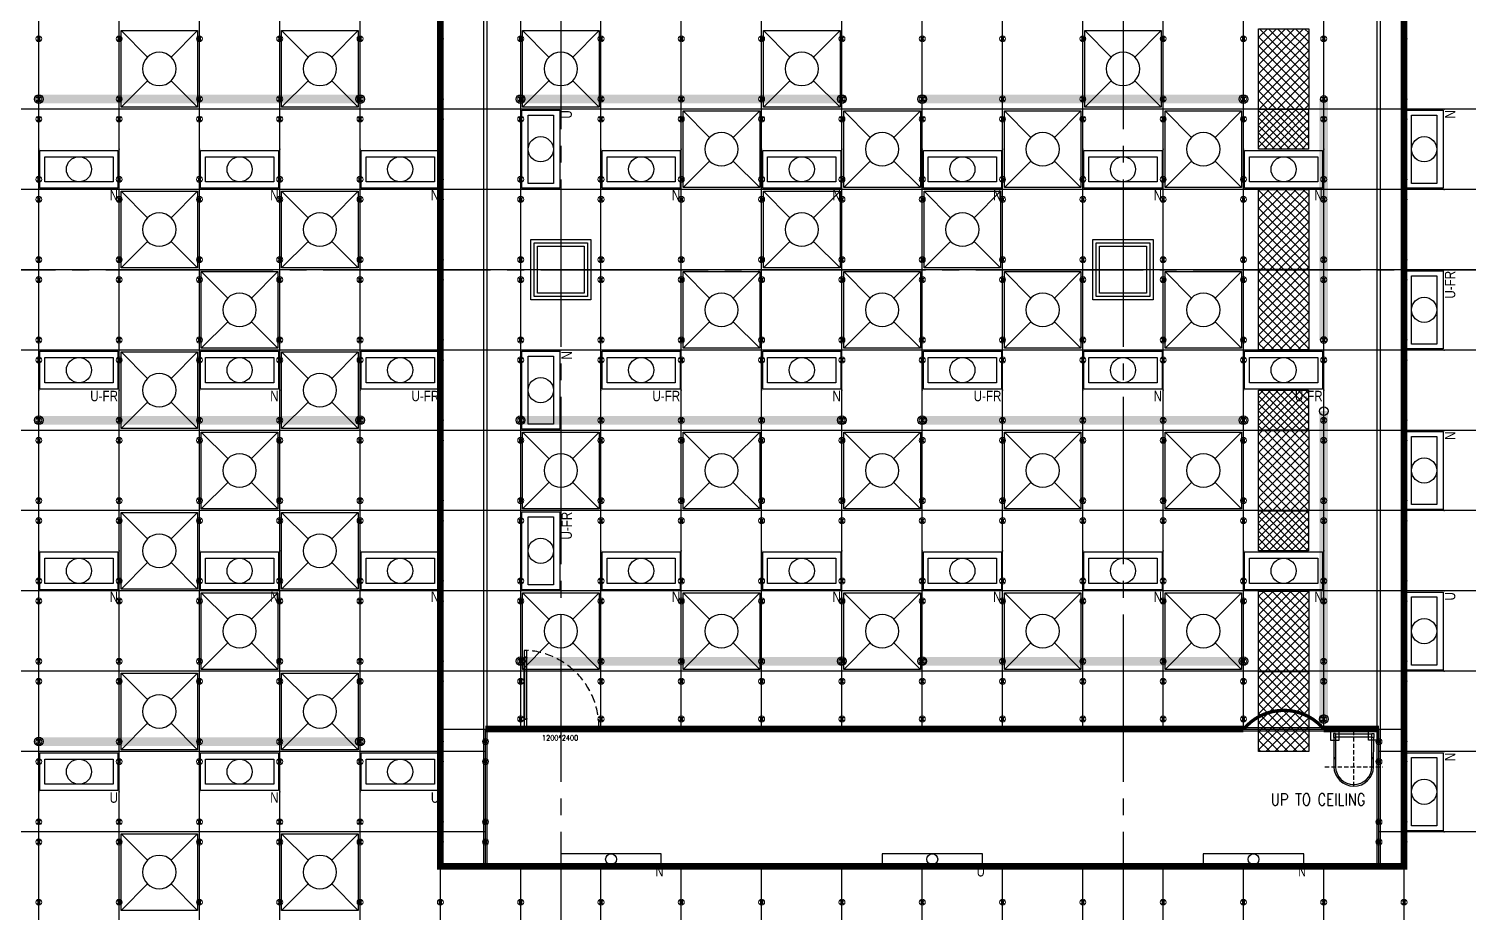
# Model space of a CAD drawing. Extents: x -17313 to 41501, y -1010 to 11880.
# Drawn here: x 4365 to 6516, y 2040 to 3360 of the extents above; entities that cross this region are included whole.
import ezdxf
from ezdxf.enums import TextEntityAlignment as Align

# ---------------------------------------------------------------- set-up
doc = ezdxf.new("R2010")
doc.units = 0
doc.header["$LTSCALE"] = 100
for name, pattern in [('188K-SM-03-F10-ARCH-PA-Y2257103$0$18P6-SM-03-C40-ARCH-PA-Y2211058$0$DASHED', [19.05, 12.7, -6.35]), ('188K-SM-03-F10-ARCH-PA-Y2257103$0$AP5A-SM-03-F20-ARCH-PA-Y2230801+Y2230803$0$ALL-PA-TXT-Y2221201$0$DASHED', [19.05, 12.7, -6.35]), ('188K-SM-07-F15-ARCH-CATW-Y2257103$0$DASHED', [19.05, 12.7, -6.35]), ('X-S-FAB-L10$0$COL-CEN-LIN', [3.25, 2.5, -0.25, 0.25, -0.25])]:
    doc.linetypes.add(name, pattern=pattern)
for name, color, linetype in [('0-xref', 8, 'Continuous'), ('188K-SM-03-F10-ARCH-CEIL-Y2257103$0$K-CEIL-4.2', 8, 'Continuous'), ('188K-SM-03-F10-ARCH-CEIL-Y2257103$0$K-CEIL-4.2-AREA', 8, 'Continuous'), ('188K-SM-03-F10-ARCH-PA-Y2257103$0$K-0-TXT-高度', 53, 'Continuous'), ('188K-SM-03-F10-ARCH-PA-Y2257103$0$K-Door', 53, 'Continuous'), ('188K-SM-03-F10-ARCH-PA-Y2257103$0$K-P-LAD-420', 53, 'Continuous'), ('188K-SM-03-F10-ARCH-PA-Y2257103$0$K-P1S-4.2-單抗', 53, 'Continuous'), ('188K-SM-03-F10-ARCH-PA-Y2257103$0$K-P2D-4.2-雙抗', 53, 'Continuous'), ('188K-SM-06-F10-ELEC-LIGHT-Y2257103$0$E-LIGHT(W)-N', 253, 'Continuous'), ('188K-SM-06-F10-ELEC-LIGHT-Y2257103$0$E-LIGHT(W)-U FR', 253, 'Continuous'), ('188K-SM-06-F10-ELEC-LIGHT-Y2257103$0$E-LIGHT(W)-U XLPE', 253, 'Continuous'), ('188K-SM-06-F10-HVAC-FFU-Y2257103$0$AC-FFU-ULPA', 254, 'Continuous'), ('188K-SM-07-F15-ARCH-CATW-Y2257103$0$K-Divider 上-2.7', 80, 'Continuous'), ('188K-SM-07-F15-ARCH-CATW-Y2257103$0$K-安全母索', 6, 'Continuous'), ('188K-SM-07-F15-ARCH-CATW-Y2257103$0$K-扶手', 160, 'Continuous'), ('188K-SM-07-F15-ARCH-CATW-Y2257103$0$K-貓道板-主走道', 171, 'Continuous'), ('188K-SM-07-F15-ARCH-CATW-Y2257103$0$K-貓道板-主走道VS燈具', 171, 'Continuous'), ('188K-SM-07-F15-ARCH-CATW-Y2257103$0$K-鍊條', 3, 'Continuous'), ('X-S-FAB-L10$0$0-DIM-TXT', 8, 'Continuous'), ('X-S-FAB-L10$0$BLOCK', 8, 'Continuous'), ('X-S-FAB-L10$0$CCL', 8, 'X-S-FAB-L10$0$COL-CEN-LIN'), ('X-S-FAB-L10$0$COL-S', 8, 'Continuous')]:
    doc.layers.add(name, color=color, linetype=linetype)
doc.layers.add('188K-SM-03-F10-ARCH-CEIL-Y2257103$0$K-吊點-標準', color=8, linetype='Continuous', lineweight=9)
doc.layers.add('188K-SM-06-F10-ELEC-LIGHT-Y2257103$0$Defpoints-CAS', color=253, linetype='Continuous', plot=False)
doc.styles.add('188K-SM-03-F10-ARCH-PA-Y2257103$0$18P2-XFDP10$0$AA-TXT', font='simplex.shx', dxfattribs={"width": 0.8, "bigfont": 'chineset.shx'})
doc.styles.add('188K-SM-03-F10-ARCH-PA-Y2257103$0$AP5A-SM-03-F20-ARCH-PA-Y2230801+Y2230803$0$ALL-PA-TXT-Y2221201$0$Standard', font='txt.shx', dxfattribs={"bigfont": 'chineset.shx'})
doc.styles.add('188K-SM-06-F10-ELEC-LIGHT-Y2257103$0$Standard', font='arial.ttf')
doc.styles.add('X-S-FAB-L10$0$CHINA', font='simplex.shx', dxfattribs={"width": 0.75, "bigfont": 'chineset.shx'})
doc.styles.add('X-S-FAB-L10$0$Standard', font='', dxfattribs={"width": 0.8})
doc.styles.add('X-S-FAB-L10$0$TG_NOTE_TEXT', font='simplex.shx', dxfattribs={"width": 0.75, "bigfont": 'chineset.shx'})
doc.styles.get('X-S-FAB-L10$0$Standard').set_extended_font_data('Microsoft JhengHei')
doc.linetypes.add('188K-SM-07-F15-ARCH-CATW-Y2257103$0$FENCELINE1', pattern='A,6.35,-2.54,[133,ltypeshp.shx,S=2.54,R=0,X=-2.54,Y=0],-2.54,25.4', length=36.83)

# ---------------------------------------------------------------- blocks, each defined once
blk = doc.blocks.new('X-S-FAB-L10$0$FAB2-L05')
at = {"layer": 'X-S-FAB-L10$0$CCL'}
for p, q in [((-21000, 11005), (-21000, 0)), ((-20160, 11005), (-20160, 0)), ((-26880, 3720), (1210, 3720))]:
    blk.add_line(p, q, dxfattribs=at)
at = {"layer": 'X-S-FAB-L10$0$COL-S'}
for points in [[(-21035, 3755), (-20965, 3755), (-20965, 3685), (-21035, 3685)], [(-20195, 3755), (-20125, 3755), (-20125, 3685), (-20195, 3685)]]:
    blk.add_lwpolyline(points, close=True, dxfattribs=at)
blk = doc.blocks.new('X-S-FAB-L10')
at = {"layer": 'X-S-FAB-L10$0$COL-S'}
for p, q in [((5125, 3035), (5195, 3035)), ((5125, 2965), (5125, 3035)), ((5195, 3035), (5195, 2965)), ((5965, 3035), (6035, 3035)), ((5965, 2965), (5965, 3035)), ((6035, 3035), (6035, 2965)), ((5195, 2965), (5125, 2965)), ((6035, 2965), (5965, 2965))]:
    blk.add_line(p, q, dxfattribs=at)
at = {"layer": 'X-S-FAB-L10$0$BLOCK'}
blk.add_blockref('X-S-FAB-L10$0$FAB2-L05', (26160, -720), dxfattribs=at)
at = {"style": 'X-S-FAB-L10$0$TG_NOTE_TEXT', "width": 0.5, "flags": 1}
for p in [(7463.3, 9020), (18268.3, 8649), (11197.8, 4800.2), (16485.8, 4800.2), (25420.3, 2635), (13360, 320, 0), (7463.3, -33.3)]:
    blk.add_attdef('WH', text='', height=20, dxfattribs=at).set_placement(p, align=Align.BOTTOM_LEFT)
at = {"width": 0.5}
for style, p in [('X-S-FAB-L10$0$TG_NOTE_TEXT', (7585, 9020)), ('X-S-FAB-L10$0$TG_NOTE_TEXT', (18390, 8649)), ('X-S-FAB-L10$0$TG_NOTE_TEXT', (11117.5, 4813.5)), ('X-S-FAB-L10$0$TG_NOTE_TEXT', (16607.5, 4813.5)), ('X-S-FAB-L10$0$TG_NOTE_TEXT', (25350, 2635)), ('X-S-FAB-L10$0$Standard', (13129.4, 325, 0)), ('X-S-FAB-L10$0$TG_NOTE_TEXT', (7585, -20))]:
    blk.add_attdef('DESC', text='', height=10, dxfattribs=dict(at, style=style)).set_placement(p, align=Align.BOTTOM_LEFT)
for tag, style, p in [('TYPE', 'X-S-FAB-L10$0$TG_NOTE_TEXT', (7619.3, 9020)), ('NO', 'X-S-FAB-L10$0$TG_NOTE_TEXT', (7650.1, 9020)), ('TYPE', 'X-S-FAB-L10$0$TG_NOTE_TEXT', (18424.2, 8649)), ('NO', 'X-S-FAB-L10$0$TG_NOTE_TEXT', (18455, 8649)), ('NO', 'X-S-FAB-L10$0$TG_NOTE_TEXT', (11088.6, 4813.5)), ('TYPE', 'X-S-FAB-L10$0$TG_NOTE_TEXT', (11151.8, 4813.5)), ('TYPE', 'X-S-FAB-L10$0$TG_NOTE_TEXT', (16641.8, 4813.5)), ('NO', 'X-S-FAB-L10$0$TG_NOTE_TEXT', (16672.6, 4813.5)), ('NO', 'X-S-FAB-L10$0$TG_NOTE_TEXT', (25313, 2635)), ('TYPE', 'X-S-FAB-L10$0$TG_NOTE_TEXT', (25350, 2635)), ('NO', 'X-S-FAB-L10$0$Standard', (13100, 320, 0)), ('TYPE', 'X-S-FAB-L10$0$Standard', (13129.4, 320, 0)), ('TYPE', 'X-S-FAB-L10$0$TG_NOTE_TEXT', (7619.3, -20)), ('NO', 'X-S-FAB-L10$0$TG_NOTE_TEXT', (7650.1, -20))]:
    blk.add_attdef(tag, text='', height=10, dxfattribs=dict(at, style=style)).set_placement(p, align=Align.BOTTOM_RIGHT)
at = {"style": 'X-S-FAB-L10$0$TG_NOTE_TEXT', "width": 0.5, "flags": 1}
for rotation, p in [(180, (43, 7480)), (180, (943, 7480)), (90, (24310, 3717.8)), (270, (17080, 1711.7))]:
    blk.add_attdef('WH', text='', height=20, rotation=rotation, dxfattribs=at).set_placement(p, align=Align.BOTTOM_LEFT)
at = {"width": 0.5}
for rotation, style, p in [(180, 'X-S-FAB-L10$0$Standard', (317.6, 7480)), (180, 'X-S-FAB-L10$0$Standard', (1217.6, 7480)), (90, 'X-S-FAB-L10$0$TG_NOTE_TEXT', (24310, 3647.5)), (270, 'X-S-FAB-L10$0$TG_NOTE_TEXT', (17080, 1605))]:
    blk.add_attdef('DESC', text='', height=10, rotation=rotation, dxfattribs=dict(at, style=style)).set_placement(p, align=Align.BOTTOM_LEFT)
for tag, rotation, style, p in [('TYPE', 180, 'X-S-FAB-L10$0$Standard', (317.6, 7480)), ('NO', 180, 'X-S-FAB-L10$0$Standard', (347, 7480)), ('TYPE', 180, 'X-S-FAB-L10$0$Standard', (1217.6, 7480)), ('NO', 180, 'X-S-FAB-L10$0$Standard', (1247, 7480)), ('TYPE', 90, 'X-S-FAB-L10$0$TG_NOTE_TEXT', (24310, 3647.5)), ('NO', 90, 'X-S-FAB-L10$0$TG_NOTE_TEXT', (24310, 3610.5)), ('TYPE', 270, 'X-S-FAB-L10$0$TG_NOTE_TEXT', (17080, 1605)), ('NO', 270, 'X-S-FAB-L10$0$TG_NOTE_TEXT', (17080, 1573))]:
    blk.add_attdef(tag, text='', height=10, rotation=rotation, dxfattribs=dict(at, style=style)).set_placement(p, align=Align.BOTTOM_RIGHT)
at = {"layer": 'X-S-FAB-L10$0$0-DIM-TXT', "style": 'X-S-FAB-L10$0$CHINA', "width": 0.75}
for p in [(667.4, 7855.1, -2689.4), (22627.4, 6728.8), (25644.7, 6728.8), (24778.8, 5569.1), (1118.3, 4980), (417.8, 4594.6), (23874.8, 4355), (22927.4, 4330.1), (23749.9, 3901.4), (417.8, 3765.2), (1118.3, 3730), (417.8, 3115.8), (536.9, 2227.8), (16909, 1782.7), (888.4, 880.5), (16977.4, 750), (18878.8, 750), (25641.2, 553.2), (21364, 526.9)]:
    blk.add_attdef('HIG', text='', height=80, dxfattribs=at).set_placement(p, align=Align.MIDDLE_LEFT)
blk = doc.blocks.new('188K-SM-03-F10-ARCH-CEIL-Y2257103$0$A$C2CA95053')
h = blk.add_hatch(color=256)
edge = h.paths.add_edge_path()
edge.add_arc((0, 0), 0.5, 0, 360)
for p, q in [((3.2, 3.2), (-3.2, -3.2)), ((3.2, -3.2), (-3.2, 3.2))]:
    blk.add_line(p, q)
blk.add_lwpolyline([(-1.6, 2.5), (-1.6, -2.5), (1.6, -2.5), (1.6, 2.5)], close=True)
for radius in [4.5, 0.5]:
    blk.add_circle((0, 0), radius)
blk = doc.blocks.new('188K-SM-03-F10-ARCH-CEIL-Y2257103$0$天花板吊點-附調整片 - 3_8_螺桿吊架 100 mm 高調整片-V1-1FL')
blk.add_blockref('188K-SM-03-F10-ARCH-CEIL-Y2257103$0$A$C2CA95053', (0, 0))
blk = doc.blocks.new('188K-SM-03-F10-ARCH-CEIL-Y2257103')
at = {"layer": '188K-SM-03-F10-ARCH-CEIL-Y2257103$0$K-CEIL-4.2'}
for p, q in [((4380, 312.7), (4380, 8632.2)), ((4500, 312.7), (4500, 8632.2)), ((4620, 312.7), (4620, 8632.2)), ((4740, 312.7), (4740, 8632.2)), ((4860, 312.7), (4860, 8632.2)), ((4980, 312.7), (4980, 8632.2)), ((5100, 2313.7), (5100, 8632.2)), ((5220, 2313.7), (5220, 8632.2)), ((5340, 2313.7), (5340, 8632.2)), ((5460, 2313.7), (5460, 8632.2)), ((5580, 2313.7), (5580, 8632.2)), ((5700, 2313.7), (5700, 8632.2)), ((5820, 2313.7), (5820, 8632.2)), ((5940, 2313.7), (5940, 8632.2)), ((6060, 2313.7), (6060, 8632.2)), ((6180, 2313.7), (6180, 8632.2)), ((6300, 2313.7), (6300, 8632.2)), ((6420, 312.7), (6420, 8632.2)), ((24297.2, 3240), (1847.7, 3240)), ((24297.2, 3120), (1847.7, 3120)), ((24297.2, 3000), (1847.7, 3000)), ((24297.2, 2880), (1847.7, 2880)), ((24297.2, 2760), (1847.7, 2760)), ((24297.2, 2640), (1847.7, 2640)), ((24297.2, 2520), (1847.7, 2520)), ((24297.2, 2400), (1847.7, 2400)), ((5047.5, 2108.7), (5047.5, 2313.7)), ((6382.5, 2108.7), (6382.5, 2313.7)), ((5047.2, 2280), (1847.7, 2280)), ((24297.2, 2280), (6382.5, 2280)), ((5047.2, 2160), (1847.7, 2160)), ((24297.2, 2160), (6382.5, 2160)), ((5100, 312.7), (5100, 2108.7)), ((5220, 312.7), (5220, 2108.7)), ((5340, 312.7), (5340, 2108.7)), ((5460, 312.7), (5460, 2108.7)), ((5580, 312.7), (5580, 2108.7)), ((5700, 312.7), (5700, 2108.7)), ((5820, 312.7), (5820, 2108.7)), ((5940, 312.7), (5940, 2108.7)), ((6060, 312.7), (6060, 2108.7)), ((6180, 312.7), (6180, 2108.7)), ((6300, 312.7), (6300, 2108.7))]:
    blk.add_line(p, q, dxfattribs=at)
at = {"layer": '188K-SM-03-F10-ARCH-CEIL-Y2257103$0$K-CEIL-4.2-AREA'}
for p, q in [((4980, 2313.7), (6420, 2313.7)), ((4980, 2108.7), (6420, 2108.7))]:
    blk.add_line(p, q, dxfattribs=at)
for points in [[(5125, 3035), (5195, 3035), (5195, 2965), (5125, 2965)], [(5965, 3035), (6035, 3035), (6035, 2965), (5965, 2965)]]:
    blk.add_lwpolyline(points, close=True, dxfattribs=at)
at = {"layer": '188K-SM-03-F10-ARCH-CEIL-Y2257103$0$K-吊點-標準', "color": 170, "lineweight": 18, "rotation": 179.9999999999997}
for p in [(4380, 3345), (4500, 3345), (4620, 3345), (4740, 3345), (4860, 3345), (4980, 3345), (5100, 3345), (5220, 3345), (5340, 3345), (5460, 3345), (5580, 3345), (5700, 3345), (5820, 3345), (5940, 3345), (6060, 3345), (6180, 3345), (6300, 3345), (6420, 3345), (4380, 3255), (4500, 3255), (4620, 3255), (4740, 3255), (4860, 3255), (4980, 3255), (5100, 3255), (5220, 3255), (5340, 3255), (5460, 3255), (5580, 3255), (5700, 3255), (5820, 3255), (5940, 3255), (6060, 3255), (6180, 3255), (6300, 3255), (6420, 3255), (4380, 3225), (4500, 3225), (4620, 3225), (4740, 3225), (4860, 3225), (4980, 3225), (5100, 3225), (5220, 3225), (5340, 3225), (5460, 3225), (5580, 3225), (5700, 3225), (5820, 3225), (5940, 3225), (6060, 3225), (6180, 3225), (6300, 3225), (6420, 3225), (4380, 3135), (4500, 3135), (4620, 3135), (4740, 3135), (4860, 3135), (4980, 3135), (5100, 3135), (5220, 3135), (5340, 3135), (5460, 3135), (5580, 3135), (5700, 3135), (5820, 3135), (5940, 3135), (6060, 3135), (6180, 3135), (6300, 3135), (6420, 3135), (4380, 3105), (4500, 3105), (4620, 3105), (4740, 3105), (4860, 3105), (4980, 3105), (5100, 3105), (5220, 3105), (5340, 3105), (5460, 3105), (5580, 3105), (5700, 3105), (5820, 3105), (5940, 3105), (6060, 3105), (6180, 3105), (6300, 3105), (6420, 3105), (4380, 3015), (4500, 3015), (4620, 3015), (4740, 3015), (4860, 3015), (4980, 3015), (5100, 3015), (5220, 3015), (5340, 3015), (5460, 3015), (5580, 3015), (5700, 3015), (5820, 3015), (5940, 3015), (6060, 3015), (6180, 3015), (6300, 3015), (6420, 3015), (4380, 2985), (4500, 2985), (4620, 2985), (4740, 2985), (4860, 2985), (4980, 2985), (5100, 2985), (5220, 2985), (5340, 2985), (5460, 2985), (5580, 2985), (5700, 2985), (5820, 2985), (5940, 2985), (6060, 2985), (6180, 2985), (6300, 2985), (6420, 2985), (4380, 2895), (4500, 2895), (4620, 2895), (4740, 2895), (4860, 2895), (4980, 2895), (5100, 2895), (5220, 2895), (5340, 2895), (5460, 2895), (5580, 2895), (5700, 2895), (5820, 2895), (5940, 2895), (6060, 2895), (6180, 2895), (6300, 2895), (6420, 2895), (4380, 2865), (4500, 2865), (4620, 2865), (4740, 2865), (4860, 2865), (4980, 2865), (5100, 2865), (5220, 2865), (5340, 2865), (5460, 2865), (5580, 2865), (5700, 2865), (5820, 2865), (5940, 2865), (6060, 2865), (6180, 2865), (6300, 2865), (6420, 2865), (4380, 2775), (4500, 2775), (4620, 2775), (4740, 2775), (4860, 2775), (4980, 2775), (5100, 2775), (5220, 2775), (5340, 2775), (5460, 2775), (5580, 2775), (5700, 2775), (5820, 2775), (5940, 2775), (6060, 2775), (6180, 2775), (6300, 2775), (6420, 2775), (4380, 2745), (4500, 2745), (4620, 2745), (4740, 2745), (4860, 2745), (4980, 2745), (5100, 2745), (5220, 2745), (5340, 2745), (5460, 2745), (5580, 2745), (5700, 2745), (5820, 2745), (5940, 2745), (6060, 2745), (6180, 2745), (6300, 2745), (6420, 2745), (4380, 2655), (4500, 2655), (4620, 2655), (4740, 2655), (4860, 2655), (4980, 2655), (5100, 2655), (5220, 2655), (5340, 2655), (5460, 2655), (5580, 2655), (5700, 2655), (5820, 2655), (5940, 2655), (6060, 2655), (6180, 2655), (6300, 2655), (6420, 2655), (4380, 2625), (4500, 2625), (4620, 2625), (4740, 2625), (4860, 2625), (4980, 2625), (5100, 2625), (5220, 2625), (5340, 2625), (5460, 2625), (5580, 2625), (5700, 2625), (5820, 2625), (5940, 2625), (6060, 2625), (6180, 2625), (6300, 2625), (6420, 2625), (4380, 2535), (4500, 2535), (4620, 2535), (4740, 2535), (4860, 2535), (4980, 2535), (5100, 2535), (5220, 2535), (5340, 2535), (5460, 2535), (5580, 2535), (5700, 2535), (5820, 2535), (5940, 2535), (6060, 2535), (6180, 2535), (6300, 2535), (6420, 2535), (4380, 2505), (4500, 2505), (4620, 2505), (4740, 2505), (4860, 2505), (4980, 2505), (5100, 2505), (5220, 2505), (5340, 2505), (5460, 2505), (5580, 2505), (5700, 2505), (5820, 2505), (5940, 2505), (6060, 2505), (6180, 2505), (6300, 2505), (6420, 2505), (4380, 2415), (4500, 2415), (4620, 2415), (4740, 2415), (4860, 2415), (4980, 2415), (5100, 2415), (5220, 2415), (5340, 2415), (5460, 2415), (5580, 2415), (5700, 2415), (5820, 2415), (5940, 2415), (6060, 2415), (6180, 2415), (6300, 2415), (6420, 2415), (4380, 2385), (4500, 2385), (4620, 2385), (4740, 2385), (4860, 2385), (4980, 2385), (5100, 2385), (5220, 2385), (5340, 2385), (5460, 2385), (5580, 2385), (5700, 2385), (5820, 2385), (5940, 2385), (6060, 2385), (6180, 2385), (6300, 2385), (6420, 2385), (5100, 2328.7), (5220, 2328.7), (5340, 2328.7), (5460, 2328.7), (5580, 2328.7), (5700, 2328.7), (5820, 2328.7), (5940, 2328.7), (6060, 2328.7), (6180, 2328.7), (6300, 2328.7), (4380, 2295), (4500, 2295), (4620, 2295), (4740, 2295), (4860, 2295), (4980, 2295), (5047.5, 2295), (6382.5, 2295), (6420, 2295), (4380, 2265), (4500, 2265), (4620, 2265), (4740, 2265), (4860, 2265), (4980, 2265), (5047.5, 2265), (6382.5, 2265), (6420, 2265), (4380, 2175), (4500, 2175), (4620, 2175), (4740, 2175), (4860, 2175), (4980, 2175), (5047.5, 2175), (6382.5, 2175), (6420, 2175), (4380, 2145), (4500, 2145), (4620, 2145), (4740, 2145), (4860, 2145), (4980, 2145), (5047.5, 2145), (6382.5, 2145), (6420, 2145), (4380, 2055), (4500, 2055), (4620, 2055), (4740, 2055), (4860, 2055), (4980, 2055), (5100, 2055), (5220, 2055), (5340, 2055), (5460, 2055), (5580, 2055), (5700, 2055), (5820, 2055), (5940, 2055), (6060, 2055), (6180, 2055), (6300, 2055), (6420, 2055)]:
    blk.add_blockref('188K-SM-03-F10-ARCH-CEIL-Y2257103$0$天花板吊點-附調整片 - 3_8_螺桿吊架 100 mm 高調整片-V1-1FL', p, dxfattribs=at)
blk = doc.blocks.new('188K-SM-06-F10-HVAC-FFU-Y2257103$0$H-FU-U-12x12')
for p, q in [((423, 777), (28, 1172)), ((777, 777), (1172, 1172)), ((28, 28), (423, 423)), ((1172, 28), (777, 423))]:
    blk.add_line(p, q)
blk.add_lwpolyline([(1172, 28), (1172, 1172), (28, 1172), (28, 28)], close=True)
blk.add_circle((600, 600), 250)
blk = doc.blocks.new('188K-SM-06-F10-HVAC-FFU-Y2257103')
at = {"layer": '188K-SM-06-F10-HVAC-FFU-Y2257103$0$AC-FFU-ULPA', "xscale": -0.09999999999999432, "yscale": 0.09999999999999432, "zscale": 0.09999999999999432}
for p in [(4620, 3240), (4860, 3240), (5220, 3240), (5580, 3240), (6060, 3240), (5460, 3120), (5700, 3120), (5940, 3120), (6180, 3120), (4620, 3000), (4860, 3000), (5580, 3000), (5820, 3000), (4740, 2880), (5460, 2880), (5700, 2880), (5940, 2880), (6180, 2880), (4620, 2760), (4860, 2760), (4740, 2640), (5220, 2640), (5460, 2640), (5700, 2640), (5940, 2640), (6180, 2640), (4620, 2520), (4860, 2520), (4740, 2400), (5220, 2400), (5460, 2400), (5700, 2400), (5940, 2400), (6180, 2400), (4620, 2280), (4860, 2280), (4620, 2040), (4860, 2040)]:
    blk.add_blockref('188K-SM-06-F10-HVAC-FFU-Y2257103$0$H-FU-U-12x12', p, dxfattribs=at)
blk = doc.blocks.new('*U279')
for points in [[(-58.3, -28.3), (-58.3, 28.3), (58.3, 28.3), (58.3, -28.3)], [(-51, -18.8), (-51, 18.8), (51, 18.8), (51, -18.8)]]:
    blk.add_lwpolyline(points, close=True)
blk.add_circle((0, 0), 18.8)
at = {"layer": '188K-SM-06-F10-ELEC-LIGHT-Y2257103$0$Defpoints-CAS'}
for p in [(-60, 30), (60, 30), (-60, -30), (60, -30)]:
    blk.add_point(p, dxfattribs=at)
at = {"style": '188K-SM-06-F10-ELEC-LIGHT-Y2257103$0$Standard', "width": 0.8}
blk.add_text('U-FR', height=15.53, dxfattribs=at).set_placement((58.3, -38.7), align=Align.MIDDLE_RIGHT)
blk = doc.blocks.new('*U277')
for points in [[(-58.3, -28.3), (-58.3, 28.3), (58.3, 28.3), (58.3, -28.3)], [(-51, -18.8), (-51, 18.8), (51, 18.8), (51, -18.8)]]:
    blk.add_lwpolyline(points, close=True)
blk.add_circle((0, 0), 18.8)
at = {"layer": '188K-SM-06-F10-ELEC-LIGHT-Y2257103$0$Defpoints-CAS'}
for p in [(-60, 30), (60, 30), (-60, -30), (60, -30)]:
    blk.add_point(p, dxfattribs=at)
at = {"style": '188K-SM-06-F10-ELEC-LIGHT-Y2257103$0$Standard', "width": 0.8}
blk.add_text('N', height=15.5, dxfattribs=at).set_placement((58.3, -38.7), align=Align.MIDDLE_RIGHT)
blk = doc.blocks.new('*U278')
for points in [[(-58.3, -28.3), (-58.3, 28.3), (58.3, 28.3), (58.3, -28.3)], [(-51, -18.8), (-51, 18.8), (51, 18.8), (51, -18.8)]]:
    blk.add_lwpolyline(points, close=True)
blk.add_circle((0, 0), 18.8)
at = {"layer": '188K-SM-06-F10-ELEC-LIGHT-Y2257103$0$Defpoints-CAS'}
for p in [(-60, 30), (60, 30), (-60, -30), (60, -30)]:
    blk.add_point(p, dxfattribs=at)
at = {"style": '188K-SM-06-F10-ELEC-LIGHT-Y2257103$0$Standard', "width": 0.8}
blk.add_text('U', height=15.5, dxfattribs=at).set_placement((58.3, -38.7), align=Align.MIDDLE_RIGHT)
blk = doc.blocks.new('*U262')
at = {"ltscale": 600}
blk.add_lwpolyline([(-75, -8.1), (75, -8.1), (75, 8.1), (-75, 8.1)], close=True, dxfattribs=at)
blk.add_circle((0, 0), 8.1, dxfattribs=at)
at = {"style": '188K-SM-06-F10-ELEC-LIGHT-Y2257103$0$Standard', "width": 0.8}
blk.add_text('U', height=15, rotation=360, dxfattribs=at).set_placement((78.5, -18.1), align=Align.MIDDLE_RIGHT)
blk = doc.blocks.new('*U261')
at = {"ltscale": 600}
blk.add_lwpolyline([(75, 8.1), (-75, 8.1), (-75, -8.1), (75, -8.1)], close=True, dxfattribs=at)
blk.add_circle((0, 0), 8.1, dxfattribs=at)
at = {"style": '188K-SM-06-F10-ELEC-LIGHT-Y2257103$0$Standard', "width": 0.8}
blk.add_text('N', height=15, rotation=360, dxfattribs=at).set_placement((78.5, -18.1), align=Align.MIDDLE_RIGHT)
blk = doc.blocks.new('*U266')
for points in [[(-58.3, -28.3), (-58.3, 28.3), (58.3, 28.3), (58.3, -28.3)], [(-51, -18.8), (-51, 18.8), (51, 18.8), (51, -18.8)]]:
    blk.add_lwpolyline(points, close=True)
blk.add_circle((0, 0), 18.8)
at = {"layer": '188K-SM-06-F10-ELEC-LIGHT-Y2257103$0$Defpoints-CAS'}
for p in [(-60, 30), (60, 30), (-60, -30), (60, -30)]:
    blk.add_point(p, dxfattribs=at)
at = {"style": '188K-SM-06-F10-ELEC-LIGHT-Y2257103$0$Standard', "width": 0.8}
blk.add_text('U', height=15.5, dxfattribs=at).set_placement((58.3, -38.7), align=Align.MIDDLE_RIGHT)
blk = doc.blocks.new('*U267')
for points in [[(-58.3, -28.3), (-58.3, 28.3), (58.3, 28.3), (58.3, -28.3)], [(-51, -18.8), (-51, 18.8), (51, 18.8), (51, -18.8)]]:
    blk.add_lwpolyline(points, close=True)
blk.add_circle((0, 0), 18.8)
at = {"layer": '188K-SM-06-F10-ELEC-LIGHT-Y2257103$0$Defpoints-CAS'}
for p in [(-60, 30), (60, 30), (-60, -30), (60, -30)]:
    blk.add_point(p, dxfattribs=at)
at = {"style": '188K-SM-06-F10-ELEC-LIGHT-Y2257103$0$Standard', "width": 0.8}
blk.add_text('N', height=15.5, dxfattribs=at).set_placement((58.3, -38.7), align=Align.MIDDLE_RIGHT)
blk = doc.blocks.new('*U258')
for points in [[(-58.3, -28.3), (-58.3, 28.3), (58.3, 28.3), (58.3, -28.3)], [(-51, -18.8), (-51, 18.8), (51, 18.8), (51, -18.8)]]:
    blk.add_lwpolyline(points, close=True)
blk.add_circle((0, 0), 18.8)
at = {"layer": '188K-SM-06-F10-ELEC-LIGHT-Y2257103$0$Defpoints-CAS'}
for p in [(-60, 30), (60, 30), (-60, -30), (60, -30)]:
    blk.add_point(p, dxfattribs=at)
at = {"style": '188K-SM-06-F10-ELEC-LIGHT-Y2257103$0$Standard', "width": 0.8}
blk.add_text('U-FR', height=15.53, dxfattribs=at).set_placement((58.3, -38.7), align=Align.MIDDLE_RIGHT)
blk = doc.blocks.new('188K-SM-06-F10-ELEC-LIGHT-Y2257103')
at = {"layer": '188K-SM-06-F10-ELEC-LIGHT-Y2257103$0$E-LIGHT(W)-N', "rotation": 90}
for p in [(6450, 3180), (5130, 2820), (6450, 2700), (6450, 2220)]:
    blk.add_blockref('*U277', p, dxfattribs=at)
at = {"layer": '188K-SM-06-F10-ELEC-LIGHT-Y2257103$0$E-LIGHT(W)-N'}
for name, p in [('*U267', (4440, 3150)), ('*U267', (4680, 3150)), ('*U267', (4920, 3150)), ('*U267', (5280, 3150)), ('*U267', (5520, 3150)), ('*U267', (5760, 3150)), ('*U267', (6000, 3150)), ('*U267', (6240, 3150)), ('*U267', (4680, 2850)), ('*U267', (5520, 2850)), ('*U267', (6000, 2850)), ('*U267', (4440, 2550)), ('*U267', (4680, 2550)), ('*U267', (4920, 2550)), ('*U267', (5280, 2550)), ('*U267', (5520, 2550)), ('*U267', (5760, 2550)), ('*U267', (6000, 2550)), ('*U267', (6240, 2550)), ('*U267', (4680, 2250)), ('*U261', (5235, 2119.1)), ('*U261', (6195, 2119.1, 0))]:
    blk.add_blockref(name, p, dxfattribs=at)
at = {"layer": '188K-SM-06-F10-ELEC-LIGHT-Y2257103$0$E-LIGHT(W)-U FR', "rotation": 90}
for p in [(6450, 2940), (5130, 2580)]:
    blk.add_blockref('*U279', p, dxfattribs=at)
at = {"layer": '188K-SM-06-F10-ELEC-LIGHT-Y2257103$0$E-LIGHT(W)-U FR'}
for p in [(4440, 2850), (4920, 2850), (5280, 2850), (5760, 2850), (6240, 2850)]:
    blk.add_blockref('*U258', p, dxfattribs=at)
at = {"layer": '188K-SM-06-F10-ELEC-LIGHT-Y2257103$0$E-LIGHT(W)-U XLPE', "rotation": 90}
for p in [(5130, 3180), (6450, 2460)]:
    blk.add_blockref('*U278', p, dxfattribs=at)
at = {"layer": '188K-SM-06-F10-ELEC-LIGHT-Y2257103$0$E-LIGHT(W)-U XLPE'}
for name, p in [('*U266', (4440, 2250)), ('*U266', (4920, 2250)), ('*U262', (5715, 2119.1, 0))]:
    blk.add_blockref(name, p, dxfattribs=at)
blk = doc.blocks.new('188K-SM-03-F10-ARCH-PA-Y2257103$0$單開庫板門-1200x2400)圓型拉環鎖+輔助鎖)')
at = {"ltscale": 0.1}
for p, q in [((26008.6, -11403.6), (26004.5, -11403.6)), ((26004.5, -11403.6), (26004.5, -11414.1)), ((26004.5, -11414.1), (26004.5, -11415.3)), ((26004.5, -11414.1), (26008.6, -11414.1)), ((26004.5, -11415.4), (26004.6, -11415.5)), ((26008.6, -11414), (26004.6, -11414)), ((26004.6, -11414.3), (26004.6, -11414.2)), ((26004.6, -11415.3), (26004.6, -11414.5)), ((26004.7, -11414.1), (26006.5, -11414.1)), ((26005.1, -11414.4), (26004.7, -11414.4)), ((26004.7, -11414.5), (26005.1, -11414.5)), ((26004.7, -11414.5), (26004.7, -11506)), ((26004.7, -11506), (26004.7, -11414.5)), ((26004.7, -11414.5), (26004.7, -11414.5)), ((26004.7, -11415.4), (26004.7, -11415.3)), ((26005.2, -11414.4), (26005.2, -11414.4)), ((26006.5, -11414.1), (26006.6, -11414.1)), ((26006.6, -11414.1), (26006.6, -11414.1)), ((26006.6, -11414.1), (26008.4, -11414.1)), ((26008.4, -11414.4), (26008, -11414.4)), ((26008, -11414.4), (26008, -11414.4)), ((26008, -11414.5), (26008.4, -11414.5)), ((26008.4, -11506), (26008.4, -11414.5)), ((26008.4, -11414.5), (26008.4, -11414.5)), ((26008.4, -11414.5), (26008.4, -11506)), ((26008.4, -11415.3), (26008.4, -11415.4)), ((26008.5, -11414.2), (26008.5, -11414.3)), ((26008.5, -11414.5), (26008.5, -11415.3)), ((26008.5, -11415.5), (26008.6, -11415.4)), ((26008.6, -11414.1), (26008.6, -11403.6)), ((26008.6, -11415.3), (26008.6, -11414.1)), ((26008.6, -11506.4), (26004.5, -11506.4)), ((26004.5, -11506.4), (26004.5, -11518)), ((26004.7, -11506), (26004.7, -11506)), ((26008.4, -11506), (26008.4, -11506)), ((26008.6, -11518), (26008.6, -11506.4)), ((25999.5, -11519.7), (25999.5, -11523.2)), ((26002.5, -11519.1), (26000, -11519.1)), ((26000, -11523.7), (26002.4, -11523.7)), ((26002.4, -11523.7), (26004.1, -11522.6)), ((26002.9, -11518.5), (26002.6, -11518.5)), ((26002.6, -11518.5), (26002.6, -11521)), ((26002.6, -11521.9), (26002.6, -11519.3)), ((26002.6, -11521), (26002.9, -11521)), ((26003.4, -11521.9), (26002.6, -11521.9)), ((26002.9, -11521), (26002.9, -11518.5)), ((26003.3, -11522.2), (26003.3, -11522)), ((26003.3, -11522), (26003.4, -11522)), ((26004, -11522.2), (26003.3, -11522.2)), ((26008.3, -11517.5), (26003.6, -11517.5)), ((26003.6, -11517.5), (26003.6, -11517.7)), ((26003.6, -11517.7), (26008.3, -11517.7)), ((26004.1, -11521.9), (26003.9, -11521.9)), ((26003.9, -11522), (26004, -11522)), ((26004, -11522), (26004, -11522.2)), ((26004.2, -11522.4), (26004.2, -11521.9)), ((26004.5, -11518), (26008.6, -11518)), ((26008.3, -11517.7), (26008.3, -11517.5)), ((26114.8, -11521.9), (26115.1, -11521.9)), ((26114.8, -11522.4), (26114.8, -11521.9)), ((26114.9, -11522), (26114.9, -11522.2)), ((26115.1, -11522), (26114.9, -11522)), ((26114.9, -11522.2), (26115.7, -11522.2)), ((26116.6, -11523.7), (26114.9, -11522.6)), ((26115.5, -11521.9), (26116.3, -11521.9)), ((26115.7, -11522), (26115.5, -11522)), ((26115.7, -11522.2), (26115.7, -11522)), ((26116.3, -11521.9), (26116.3, -11519.3)), ((26116.5, -11519.1), (26119, -11519.1)), ((26119, -11523.7), (26116.6, -11523.7)), ((26119.5, -11519.7), (26119.5, -11523.2))]:
    blk.add_line(p, q, dxfattribs=at)
blk.add_lwpolyline([(26006.6, -11506.4), (26006.5, -11506.3), (26004.7, -11506.3, -0.414214), (26004.6, -11506.3), (26004.6, -11506.1, -0.414214), (26004.7, -11506.1), (26005.1, -11506.1, 0.414214), (26005.2, -11506.1), (26005.2, -11506, 0.414214), (26005.1, -11506), (26004.7, -11506, -0.414214), (26004.6, -11506), (26004.6, -11505.2, -0.414214), (26004.7, -11505.2), (26004.7, -11505.2, 0.414214), (26004.7, -11505.2), (26004.7, -11505, 0.72636), (26004.6, -11505), (26004.5, -11505.1, 0.158507), (26004.5, -11505.2), (26004.5, -11506.4, 0.414214), (26004.6, -11506.5), (26008.6, -11506.5, 0.414214), (26008.6, -11506.4), (26008.6, -11505.2, 0.158507), (26008.6, -11505.1), (26008.5, -11505, 0.72636), (26008.4, -11505), (26008.4, -11505.2, 0.414214), (26008.5, -11505.2, -0.414214), (26008.5, -11505.2), (26008.5, -11506, -0.414214), (26008.4, -11506), (26008, -11506, 0.414214), (26008, -11506), (26008, -11506.1, 0.414214), (26008, -11506.1), (26008.4, -11506.1, -0.414214), (26008.5, -11506.1), (26008.5, -11506.3, -0.414214), (26008.4, -11506.3), (26006.6, -11506.3)], format="xyb", close=True, dxfattribs=at)
for points in [[(25999.5, -11518.9), (25999.5, -11523.9)], [(26119.5, -11518.9), (26119.5, -11523.9)]]:
    blk.add_lwpolyline(points)
for centre, radius, start, end in [((26004.6, -11414.1), 0.0313, 90, 180), ((26004.6, -11415.3), 0.0313, 180, 216.0274), ((26004.7, -11414.2), 0.0313, 90, 180), ((26004.7, -11414.3), 0.0313, 180, 270), ((26004.7, -11414.5), 0.0313, 90, 180), ((26004.7, -11415.3), 0.0209, 180, 270), ((26004.7, -11415.4), 0.0313, 216.0274, 360), ((26004.7, -11415.3), 0.0209, 360, 90), ((26005.1, -11414.4), 0.0313, 270, 0), ((26005.1, -11414.4), 0.0313, 0, 90), ((26008, -11414.4), 0.0313, 90, 180), ((26008, -11414.4), 0.0313, 180, 270), ((26008.4, -11414.2), 0.0313, 360, 90), ((26008.4, -11414.3), 0.0313, 270, 0), ((26008.4, -11414.5), 0.0313, 0, 90), ((26008.5, -11415.3), 0.0209, 90, 180), ((26008.5, -11415.4), 0.0313, 180, 323.9726), ((26008.5, -11415.3), 0.0209, 270, 360), ((26008.6, -11414.1), 0.0313, 360, 90), ((26008.6, -11415.3), 0.0313, 323.9726, 360)]:
    blk.add_arc(centre, radius, start, end, dxfattribs=at)
at = {"linetype": '188K-SM-03-F10-ARCH-PA-Y2257103$0$AP5A-SM-03-F20-ARCH-PA-Y2230801+Y2230803$0$ALL-PA-TXT-Y2221201$0$DASHED', "ltscale": 0.01}
blk.add_arc((26001.1, -11518.7), 115.3, 359.8531, 85.8135, dxfattribs=at)
at = {"ltscale": 0.1}
for centre, major_axis, start_param, end_param in [((26000, -11519.7), (0.369, -0.369), 2.356194, 3.926991), ((26000, -11523.2), (-0.369, -0.369), 5.497787, 7.068583), ((26002.5, -11519.3), (0.111, -0.111), 7.068583, 8.63938), ((26003.4, -11521.9), (-0.0369, -0.0369), 0.785398, 3.926991), ((26003.9, -11521.9), (-0.0369, -0.0369), 3.926991, 7.068583), ((26004.1, -11521.9), (0.0369, -0.0369), 7.068583, 8.63938), ((26003.9, -11522.4), (0.221, -0.221), 6.162283, 7.068583), ((26114.8, -11521.9), (-0.0369, -0.0369), -2.356194, -0.785398), ((26115.1, -11522.4), (-0.221, -0.221), -0.785398, 0.120903), ((26115.1, -11521.9), (0.0369, -0.0369), -0.785398, 2.356194), ((26115.5, -11521.9), (0.0369, -0.0369), 2.356194, 5.497787), ((26116.5, -11519.3), (-0.111, -0.111), -2.356194, -0.785398), ((26119, -11519.7), (-0.369, -0.369), 2.356194, 3.926991), ((26119, -11523.2), (0.369, -0.369), -0.785398, 0.785398)]:
    blk.add_ellipse(centre, major_axis=major_axis, ratio=1, start_param=start_param, end_param=end_param, dxfattribs=at)
at = {"ltscale": 0.1, "extrusion": (0, 0, -1)}
blk.add_ellipse((26003.1, -11517.9), major_axis=(-0.516, 0.516), ratio=1, start_param=5.497787, end_param=11.780972, dxfattribs=at)
at = {"color": 8, "ltscale": 0.1, "style": '188K-SM-03-F10-ARCH-PA-Y2257103$0$AP5A-SM-03-F20-ARCH-PA-Y2230801+Y2230803$0$ALL-PA-TXT-Y2221201$0$Standard', "width": 0.85}
blk.add_text('1200*2400', height=8, dxfattribs=at).set_placement((26058.4, -11534.4), align=Align.MIDDLE_CENTER)
blk = doc.blocks.new('188K-SM-03-F10-ARCH-PA-Y2257103$0$LAD-1')
at = {"linetype": '188K-SM-03-F10-ARCH-PA-Y2257103$0$18P6-SM-03-C40-ARCH-PA-Y2211058$0$DASHED', "ltscale": 0.005}
for points in [[(-77.4, -42.9), (-77.4, 43.5)], [(-106.5, 0), (-23.9, 0)]]:
    blk.add_lwpolyline(points, dxfattribs=at)
for points in [[(-33.8, -29.7), (-77.4, -29.7, -0.976777), (-77.4, 29.8), (-33.8, 29.8)], [(-33.8, -27.2), (-77.4, -27.2, -0.974646), (-77.4, 27.3), (-33.8, 27.3)]]:
    blk.add_lwpolyline(points, format="xyb")
for points in [[(-23.8, 22.2), (-23.8, 35.2), (-37.8, 35.2), (-37.8, 22.2)], [(-27.8, 27), (-27.8, 30), (-33.8, 30), (-33.8, 27)], [(-28.9, 27), (-28.9, -27), (-32.7, -27), (-32.7, 27)], [(-23.9, -21.8), (-23.9, -34.8), (-37.9, -34.8), (-37.9, -21.8)], [(-27.8, -27), (-27.8, -30), (-33.8, -30), (-33.8, -27)]]:
    blk.add_lwpolyline(points, close=True)
for centre in [(-93.7, 23.2), (-64.6, 28.5), (-105.2, 0), (-93.7, -22.5), (-64.6, -28.5)]:
    blk.add_circle(centre, 0.5)
blk = doc.blocks.new('188K-SM-03-F10-ARCH-PA-Y2257103')
at = {"layer": '188K-SM-03-F10-ARCH-PA-Y2257103$0$K-P1S-4.2-單抗'}
for p, q in [((5050, 2316), (6380, 2316)), ((5050, 2311), (6380, 2311)), ((5050, 2111), (6385, 2111)), ((5045, 2106), (6385, 2106))]:
    blk.add_line(p, q, dxfattribs=at)
for points in [[(5115, 3045), (5205, 3045), (5205, 2955), (5115, 2955)], [(5120, 3040), (5200, 3040), (5200, 2960), (5120, 2960)], [(5955, 3045), (6045, 3045), (6045, 2955), (5955, 2955)], [(5960, 3040), (6040, 3040), (6040, 2960), (5960, 2960)]]:
    blk.add_lwpolyline(points, close=True, dxfattribs=at)
at = {"layer": '188K-SM-03-F10-ARCH-PA-Y2257103$0$K-P2D-4.2-雙抗'}
for p, q in [((5045, 2106), (5045, 8295)), ((5045, 2106), (5045, 8295)), ((5045, 2106), (5045, 8295)), ((5050, 2106), (5050, 8295)), ((5050, 2106), (5050, 8295)), ((5050, 2106), (5050, 8295)), ((6380, 2106), (6380, 8295)), ((6380, 2106), (6380, 8295)), ((6380, 2106), (6380, 8295)), ((6385, 2106), (6385, 8295)), ((6385, 2106), (6385, 8295)), ((6385, 2106), (6385, 8295))]:
    blk.add_line(p, q, dxfattribs=at)
at = {"layer": '188K-SM-03-F10-ARCH-PA-Y2257103$0$K-Door'}
blk.add_blockref('188K-SM-03-F10-ARCH-PA-Y2257103$0$單開庫板門-1200x2400)圓型拉環鎖+輔助鎖)', (-20899.5, 13834.9), dxfattribs=at)
at = {"layer": '188K-SM-03-F10-ARCH-PA-Y2257103$0$K-P-LAD-420', "xscale": -1, "rotation": 269.9277033385915}
blk.add_blockref('188K-SM-03-F10-ARCH-PA-Y2257103$0$LAD-1', (6344.8, 2334.8), dxfattribs=at)
at = {"layer": '188K-SM-03-F10-ARCH-PA-Y2257103$0$K-0-TXT-高度', "style": '188K-SM-03-F10-ARCH-PA-Y2257103$0$18P2-XFDP10$0$AA-TXT', "width": 0.8}
blk.add_text('UP TO CEILING', height=18, rotation=0, dxfattribs=at).set_placement((6291.6, 2208.4, 0), align=Align.MIDDLE)
blk = doc.blocks.new('188K-SM-07-F15-ARCH-CATW-Y2257103$0$貓道板-749x1196.5(主走道)')
h = blk.add_hatch()
h.set_pattern_fill('ANSI37', color=256, scale=30)
h.set_pattern_definition([(45, (0.75, 3e-16), (-67.352, 67.352), []), (135, (0.75, 3e-16), (-67.352, -67.352), [])])
h.paths.add_polyline_path([(-1199, 0), (-1199, 750), (-1, 750), (-1, 0)])
blk.add_lwpolyline([(-1199, 0), (-1199, 750), (-1, 750), (-1, 0)], close=True)
blk = doc.blocks.new('188K-SM-07-F15-ARCH-CATW-Y2257103$0$貓道板-749x596.5(主走道VS燈具)')
h = blk.add_hatch()
h.set_pattern_fill('ANSI37', color=256, scale=25)
h.paths.add_polyline_path([(-598.25, 0), (-598.25, 749), (-1.75, 749), (-1.75, 0)])
blk.add_lwpolyline([(-598.25, 0), (-598.25, 749), (-1.75, 749), (-1.75, 0)], close=True)
blk = doc.blocks.new('188K-SM-07-F15-ARCH-CATW-Y2257103$0$母索-4.8')
at = {"const_width": 13}
blk.add_lwpolyline([(0, 0), (480, 0)], dxfattribs=at)
for centre in [(0, 0), (480, 0)]:
    blk.add_circle(centre, 6.5)
blk = doc.blocks.new('188K-SM-07-F15-ARCH-CATW-Y2257103$0$母索-4.6')
at = {"const_width": 13}
blk.add_lwpolyline([(0, 0), (460, 0)], dxfattribs=at)
for centre in [(0, 0), (460, 0)]:
    blk.add_circle(centre, 6.5)
blk = doc.blocks.new('188K-SM-07-F15-ARCH-CATW-Y2257103$0$母索-3.6')
at = {"const_width": 13}
blk.add_lwpolyline([(0, 0), (0, 360)], dxfattribs=at)
for centre in [(0, 360, 0), (0, 0)]:
    blk.add_circle(centre, 5)
blk = doc.blocks.new('188K-SM-07-F15-ARCH-CATW-Y2257103')
at = {"layer": '188K-SM-07-F15-ARCH-CATW-Y2257103$0$K-Divider 上-2.7', "const_width": 10}
blk.add_lwpolyline([(4980, 8632.2), (4980, 2108.7), (6420, 2108.7), (6420, 8632.2)], dxfattribs=at)
at = {"layer": '188K-SM-07-F15-ARCH-CATW-Y2257103$0$K-扶手', "linetype": '188K-SM-07-F15-ARCH-CATW-Y2257103$0$FENCELINE1', "ltscale": 0.03, "const_width": 10}
for points in [[(6180, 2313.7), (5047.2, 2313.7)], [(6300, 2313.7), (6382.5, 2313.7)]]:
    blk.add_lwpolyline(points, dxfattribs=at)
at = {"layer": '188K-SM-07-F15-ARCH-CATW-Y2257103$0$K-鍊條', "linetype": '188K-SM-07-F15-ARCH-CATW-Y2257103$0$DASHED', "ltscale": 0.01, "const_width": 5}
blk.add_lwpolyline([(6300, 2313.7, 0.467213), (6180.4, 2313.7)], format="xyb", dxfattribs=at)
at = {"layer": '188K-SM-07-F15-ARCH-CATW-Y2257103$0$K-安全母索'}
for name, p in [('188K-SM-07-F15-ARCH-CATW-Y2257103$0$母索-4.8', (4380, 3255)), ('188K-SM-07-F15-ARCH-CATW-Y2257103$0$母索-4.8', (5099.9, 3255)), ('188K-SM-07-F15-ARCH-CATW-Y2257103$0$母索-4.8', (5699.9, 3255)), ('188K-SM-07-F15-ARCH-CATW-Y2257103$0$母索-3.6', (6300, 2895)), ('188K-SM-07-F15-ARCH-CATW-Y2257103$0$母索-4.8', (4380, 2775)), ('188K-SM-07-F15-ARCH-CATW-Y2257103$0$母索-4.8', (5099.9, 2775)), ('188K-SM-07-F15-ARCH-CATW-Y2257103$0$母索-4.8', (5699.9, 2775)), ('188K-SM-07-F15-ARCH-CATW-Y2257103$0$母索-4.8', (5099.9, 2415)), ('188K-SM-07-F15-ARCH-CATW-Y2257103$0$母索-4.8', (5699.9, 2415)), ('188K-SM-07-F15-ARCH-CATW-Y2257103$0$母索-4.8', (4379.9, 2295))]:
    blk.add_blockref(name, p, dxfattribs=at)
at = {"layer": '188K-SM-07-F15-ARCH-CATW-Y2257103$0$K-安全母索', "rotation": 270}
blk.add_blockref('188K-SM-07-F15-ARCH-CATW-Y2257103$0$母索-4.6', (6300, 2788.7), dxfattribs=at)
at = {"layer": '188K-SM-07-F15-ARCH-CATW-Y2257103$0$K-貓道板-主走道', "xscale": 0.1, "yscale": 0.1, "zscale": 0.1, "rotation": 269.9999999999999}
for p in [(6202.5, 3240), (6202.5, 3000), (6202.5, 2880), (6202.5, 2640), (6202.5, 2400), (6202.5, 2280)]:
    blk.add_blockref('188K-SM-07-F15-ARCH-CATW-Y2257103$0$貓道板-749x1196.5(主走道)', p, dxfattribs=at)
at = {"layer": '188K-SM-07-F15-ARCH-CATW-Y2257103$0$K-貓道板-主走道VS燈具', "xscale": 0.1, "yscale": 0.1, "zscale": 0.1, "rotation": 270}
for p in [(6202.5, 3180), (6202.5, 2760), (6202.5, 2580)]:
    blk.add_blockref('188K-SM-07-F15-ARCH-CATW-Y2257103$0$貓道板-749x596.5(主走道VS燈具)', p, dxfattribs=at)

msp = doc.modelspace()

# ---------------------------------------------------------------- block references
at = {"layer": '0-xref'}
for name in ['X-S-FAB-L10', '188K-SM-06-F10-ELEC-LIGHT-Y2257103', '188K-SM-03-F10-ARCH-PA-Y2257103', '188K-SM-03-F10-ARCH-CEIL-Y2257103', '188K-SM-07-F15-ARCH-CATW-Y2257103', '188K-SM-06-F10-HVAC-FFU-Y2257103']:
    msp.add_blockref(name, (0, 0), dxfattribs=at)

doc.saveas('drawing.dxf')
